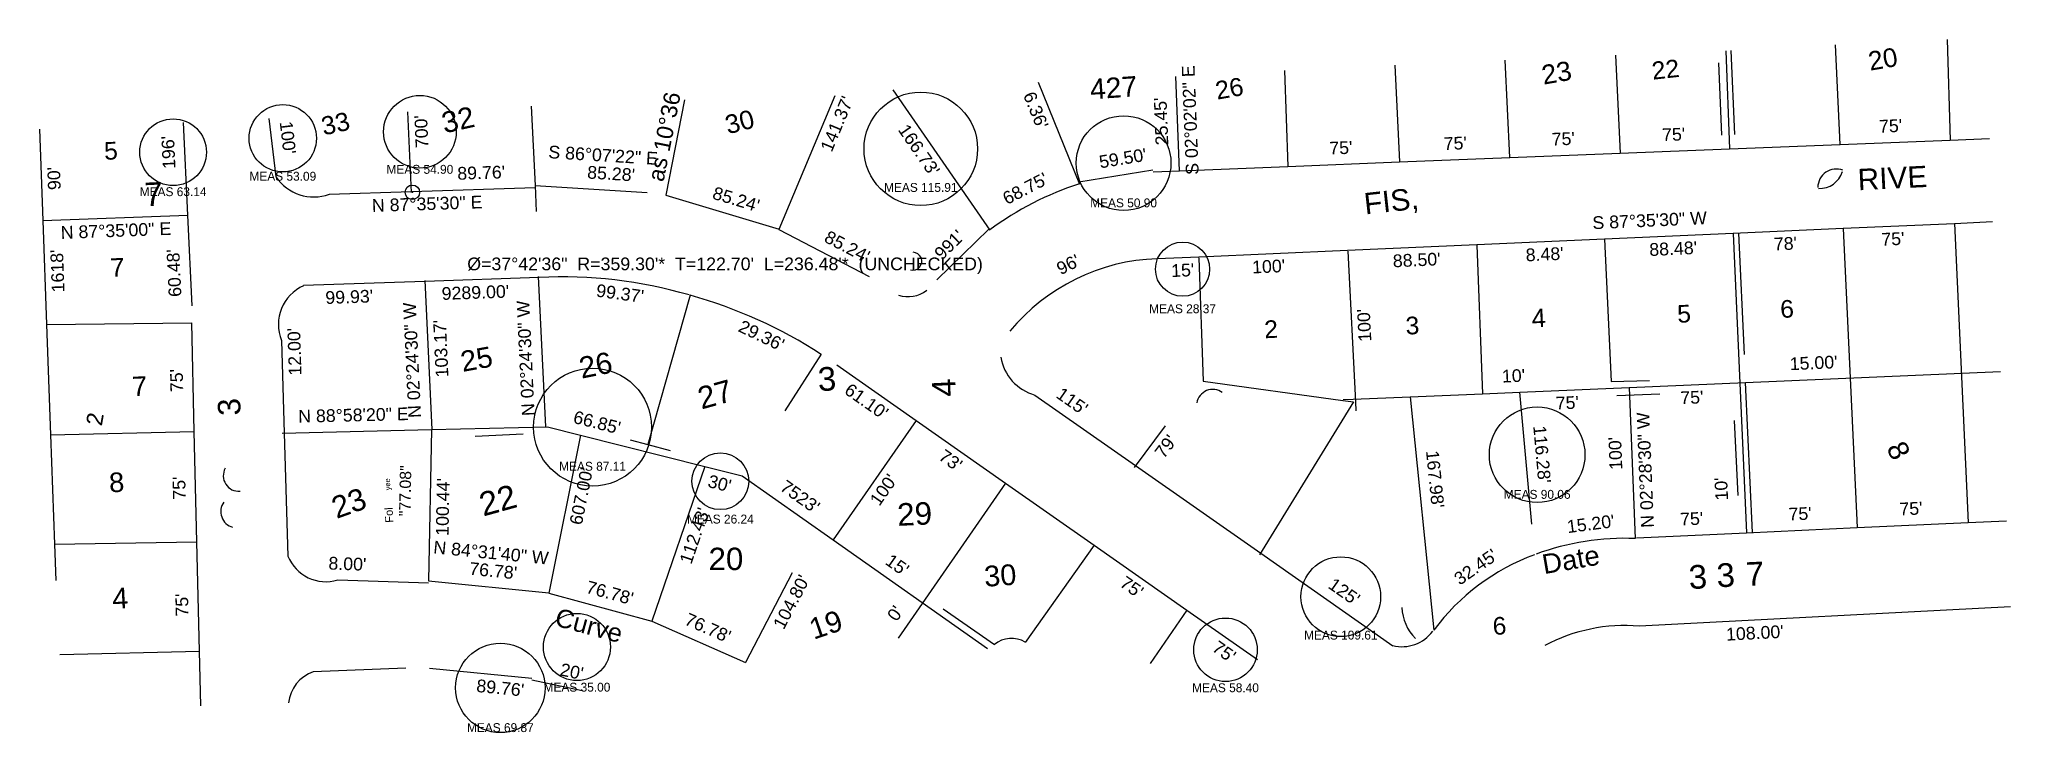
# Model space of a CAD drawing. Header units: feet. Extents: x -4 to 1336, y -43 to 429.
import ezdxf
from ezdxf.enums import TextEntityAlignment as Align

# ---------------------------------------------------------------- set-up
doc = ezdxf.new("R2010")
doc.units = ezdxf.units.FT
doc.header["$MEASUREMENT"] = 0
for name, color, linetype in [('PLAT-CURVE', 4, 'CONTINUOUS'), ('PLAT-LINE', 7, 'CONTINUOUS'), ('PLAT-MON', 1, 'CONTINUOUS'), ('PLAT-QA', 1, 'CONTINUOUS'), ('PLAT-TEXT-BRG', 3, 'CONTINUOUS'), ('PLAT-TEXT-CURVE', 6, 'CONTINUOUS'), ('PLAT-TEXT-DIST', 2, 'CONTINUOUS'), ('PLAT-TEXT-LOTNO', 5, 'CONTINUOUS'), ('PLAT-TEXT-MISC', 9, 'CONTINUOUS'), ('PLAT-TEXT-UNASSOC', 30, 'CONTINUOUS')]:
    doc.layers.add(name, color=color, linetype=linetype)
doc.styles.add('PLAT', font='arial.ttf')

msp = doc.modelspace()

# ---------------------------------------------------------------- linework, layer by layer
at = {"layer": 'PLAT-CURVE'}
for centre, radius, start, end in [((182.3, 352.8), 31.2, -145.794, -70.2185), ((1217.4, 328.2), 12.4, 68.2128, -179.1671), ((1206.1, 343.8), 16.4, -92.2098, -17.7332), ((763.7, 137.3), 202.5, 107.4702, 126.9496), ((589.6, 277.9), 6.08, -105.5002, 88.8547), ((760.4, 143.9), 135.8, 91.9626, 140.5061), ((187, 234.9), 28.8, 113.8184, -157.878), ((351.2, -40.6), 307.9, 73.7339, 92.9022), ((350.8, -58.4), 325.1, 57.1063, 74.4282), ((586.3, 274.6), 20.8, -108.1592, -52.1529), ((1088, 225.8), 18.1, 99.617, 99.617), ((35.3, 197.2), 18.2, 96.7228, 96.7228), ((681.3, 218), 32.3, -170.5185, -105.7786), ((793.5, 179.7), 11, 53.5833, 170.5151), ((131.2, 132), 10.5, 150.7384, -84.9747), ((130.1, 107.7), 11.1, 144.8053, -105.8935), ((1074, -86.9), 176.4, 87.772, 110.0689), ((190.4, 87.7), 27.7, -158.3001, -72.8478), ((1064.1, -62.1), 149.7, 110.2444, 143.4498), ((954, 43.8), 31.9, -177.6852, -135.2169), ((1073.9, -86.4), 116.6, 85.2325, 117.9538), ((656.6, 4), 17.5, 57.8614, 130.8434), ((922.1, 41.9), 26.1, -103.6792, -36.4399), ((189.7, -24.8), 24.7, 108.4228, 174.577)]:
    msp.add_arc(centre, radius, start, end, dxfattribs=at)
at = {"layer": 'PLAT-LINE'}
for p, q in [((1067.4, 418.1), (1070.6, 351.4)), ((1142.5, 421), (1144.9, 354.3)), ((1145.9, 421.1), (1148.4, 364)), ((1220.1, 357.3), (1216.9, 425.1)), ((1292.8, 428.7), (1295, 360.3)), ((770.9, 339.4), (768.5, 403.4)), ((842.3, 407.5), (844.6, 342.4)), ((917.4, 411.1), (920.4, 345.4)), ((995.5, 348.4), (992.4, 414.6)), ((1139.8, 363.6), (1137.6, 412.8)), ((536.5, 390.3), (498.5, 299.4)), ((576.1, 394.5), (642, 299.1)), ((674.9, 399.7), (702.9, 330.4)), ((248.6, 324.7), (246.2, 379.5)), ((330, 383.4), (332.7, 329.4)), ((434.4, 387.7), (421.7, 322.7)), ((-4.3, 367.7), (-2, 305.6)), ((96.6, 309.3), (93.7, 372.3)), ((151.7, 375), (156.5, 335.3)), ((995.5, 348.4), (1070.6, 351.4)), ((1070.6, 351.4), (1144.9, 354.3)), ((1144.9, 354.3), (1220.1, 357.3)), ((1220.1, 357.3), (1295, 360.3)), ((1295, 360.3), (1321.7, 361.4)), ((752.8, 339.9), (702.5, 331.6)), ((752.9, 338.7), (770.9, 339.4)), ((770.9, 339.4), (844.6, 342.4)), ((844.6, 342.4), (920.4, 345.4)), ((920.4, 345.4), (995.5, 348.4)), ((192.8, 323.5), (248.6, 325.3)), ((248.6, 325.3), (332.7, 328.1)), ((332.7, 329.4), (333.5, 311.7)), ((332.7, 329.4), (408.9, 324.7)), ((421.7, 322.7), (498.6, 299.6)), ((-2, 305.6), (96.6, 309.3)), ((99.5, 247.5), (96.6, 309.3)), ((-2, 305.6), (0.6, 234.9)), ((498.5, 299.4), (559.8, 267.4)), ((641.2, 299.7), (606, 265.3)), ((1060, 293.1), (1147.4, 297)), ((1147.4, 297), (1222.1, 300.3)), ((1147.4, 296.7), (1156.4, 93.3)), ((1151, 296.9), (1154.9, 214.5)), ((1222.1, 300.3), (1297.8, 303.6)), ((1222.1, 300.1), (1231.6, 96.8)), ((1297.8, 303.6), (1323.7, 304.8)), ((1297.8, 303.6), (1307.1, 100.2)), ((784.1, 280.9), (885.2, 285.4)), ((885.2, 285.4), (973.2, 289.3)), ((885.3, 284.8), (890.6, 182.3)), ((973.2, 289.3), (1060, 293.1)), ((973.2, 288.8), (976.9, 187.8)), ((1060, 292.8), (1064.5, 196.2)), ((755.7, 279.7), (784.1, 280.9)), ((784.1, 280.2), (787.1, 196.3)), ((257.8, 264.1), (175.3, 261.3)), ((335.6, 266.8), (257.8, 264.1)), ((257.8, 264.8), (262.5, 163.4)), ((334.9, 267.4), (339.7, 165.2)), ((438.1, 254.8), (409.5, 153.2)), ((0.6, 234.9), (99.3, 235.9)), ((0.6, 234.9), (3.3, 159.9)), ((101, 162.1), (99.3, 235.9)), ((160.3, 224.1), (162.2, 161)), ((527.3, 214.6), (502.6, 176.1)), ((537.9, 207.4), (591.8, 169.6)), ((1155.8, 195.5), (1329.2, 203)), ((787.1, 196.3), (882, 183.2)), ((927.8, 185.7), (976.9, 187.8)), ((976.9, 187.8), (1002.4, 188.9)), ((1002.4, 188.9), (1076.7, 192.1)), ((1010.5, 99.2), (1002.4, 188.9)), ((1064.5, 196.2), (1090.5, 196.8)), ((1068.3, 186.6), (1097.6, 187.7)), ((1076.7, 192.1), (1155.8, 195.5)), ((1076.7, 192.1), (1080.8, 89.4)), ((1160.6, 93.5), (1155.8, 195.5)), ((672.5, 186.9), (741, 138.9)), ((889.2, 182.2), (825.3, 78.2)), ((882, 183.2), (889.2, 182.2)), ((882.1, 183.8), (889.1, 184.1)), ((889.1, 184.1), (927.8, 185.7)), ((890.6, 182.3), (890.9, 176.2)), ((927.8, 185.7), (943.8, 27)), ((3.3, 159.9), (101, 162.1)), ((102.8, 87.1), (101, 162.1)), ((160.7, 160.9), (262.3, 163.4)), ((162.2, 161), (164.7, 77.4)), ((262.3, 163.4), (260.3, 60.5)), ((262.3, 163.4), (341.1, 165.2)), ((341.1, 165.2), (363.7, 159.6)), ((591.8, 169.6), (535.4, 88.4)), ((591.8, 169.6), (652.6, 127)), ((761.2, 165.9), (740.2, 137.7)), ((1150.7, 118.5), (1148.3, 169.6)), ((3.3, 159.9), (6, 85.6)), ((324.6, 160.2), (292.1, 158.7)), ((363.7, 159.6), (342, 52.1)), ((363.7, 159.6), (448.2, 138.3)), ((397.4, 156.4), (409.5, 153.2)), ((409.5, 153.2), (424.5, 149.3)), ((448.2, 138.3), (412.1, 33.2)), ((448.2, 138.3), (473.6, 131.9)), ((741, 138.9), (826.2, 79.4)), ((473.6, 131.9), (535.4, 88.4)), ((652.6, 127), (579.6, 21.6)), ((652.6, 127), (712.8, 84.9)), ((1156.4, 93.3), (1231.6, 96.8)), ((1231.6, 96.8), (1307.1, 100.2)), ((1307.1, 100.2), (1333.3, 101.4)), ((6, 85.6), (102.8, 87.1)), ((6, 85.6), (6.9, 60.7)), ((104.5, 12.8), (102.8, 87.1)), ((535.4, 88.4), (640.3, 14.5)), ((712.8, 84.9), (665.9, 18.7)), ((712.8, 84.9), (776, 40.7)), ((1081.6, 89.8), (1156.4, 93.3)), ((826.2, 79.4), (916, 16.5)), ((198.6, 61.2), (260.3, 59.2)), ((260.3, 60.5), (342.1, 52.5)), ((507.6, 66), (475.9, 5.1)), ((342, 52.1), (412.1, 33.1)), ((610.3, 41.6), (645.2, 17.2)), ((776, 40.7), (750.9, 4.3)), ((776, 40.7), (823.9, 7.2)), ((1336, 42.8), (1083.6, 29.8)), ((412.1, 33.2), (475.9, 5.1)), ((9.5, 10.4), (104.5, 12.8)), ((105.4, -24.5), (104.5, 12.8)), ((244.9, 1.1), (181.9, -1.4)), ((261, 1.2), (330.6, -5.7)), ((330.5, -6.8), (364.7, -13.9))]:
    msp.add_line(p, q, dxfattribs=at)
at = {"layer": 'PLAT-MON'}
msp.add_circle((249.3, 324.8), 4.92, dxfattribs=at)
msp.add_point((249.3, 324.8), dxfattribs=at)
at = {"layer": 'PLAT-QA'}
for centre, radius in [((254.4, 365.9), 24.7), ((595, 354.3), 38.6), ((161.2, 361.5), 22.9), ((732.9, 344.6), 32.2), ((86.6, 352), 22.7), ((773, 272.5), 18.4), ((371.8, 165.1), 40.1), ((1014.1, 146.3), 32.5), ((458.7, 128.3), 19.3), ((880.6, 49.8), 27.1), ((361.2, 15.6), 22.8), ((802.2, 13.7), 21.6), ((309.1, -12.2), 30.4)]:
    msp.add_circle(centre, radius, dxfattribs=at)

# ---------------------------------------------------------------- texts
for s, height, p in [('MEAS 53.09', 6.05, (161.2, 338.7)), ('MEAS 54.90', 6.05, (254.4, 343.4)), ('MEAS 63.14', 6.05, (86.6, 328.2)), ('MEAS 115.91', 6.051, (595, 331.1)), ('MEAS 50.90', 6.05, (732.9, 320.6)), ('MEAS 28.37', 6.05, (773, 248.6)), ('MEAS 87.11', 6.05, (371.8, 141.5)), ('MEAS 90.06', 6.05, (1014.1, 122.4)), ('MEAS 26.24', 6.05, (458.7, 105.6)), ('MEAS 109.61', 6.051, (880.6, 26.7)), ('MEAS 35.00', 6.05, (361.2, -8.7)), ('MEAS 58.40', 6.05, (802.2, -9.1)), ('MEAS 69.87', 6.05, (309.1, -36.2))]:
    msp.add_text(s, height=height, dxfattribs=at).set_placement(p, align=Align.TOP_CENTER)
at = {"layer": 'PLAT-TEXT-BRG', "style": 'PLAT'}
for s, rotation, p in [('S 02%%d02\'02" E', 92.226, (773.9, 373.7)), ('N 87%%d35\'30" E', 1.9033, (259.2, 321.3)), ('N 87%%d35\'00" E', 2.1453, (47.6, 303.1)), ('N 02%%d28\'30" W', 92.3119, (1083.3, 135.7))]:
    msp.add_text(s, height=8.644, rotation=rotation, dxfattribs=at).set_placement(p, align=Align.TOP_CENTER)
for s, rotation, p in [('S 86%%d07\'22" E', 356.4539, (378.6, 343.1)), ('S 87%%d35\'30" W', 2.5318, (1090.9, 298.8)), ('N 02%%d24\'30" W', 92.6396, (256, 210.9)), ('N 02%%d24\'30" W', 92.6913, (333.2, 212.2)), ('N 88%%d58\'20" E', 1.3743, (209.4, 166.4)), ('N 84%%d31\'40" W', 354.3855, (302.1, 72.9))]:
    msp.add_text(s, height=8.644, rotation=rotation, dxfattribs=at).set_placement(p, align=Align.BOTTOM_CENTER)
at = {"layer": 'PLAT-TEXT-CURVE', "style": 'PLAT'}
msp.add_text('%%c=37%%d42\'36"  R=359.30\'*  T=122.70\'  L=236.48\'*  (UNCHECKED)', height=8.644, dxfattribs=at).set_placement((461.9, 280.4), align=Align.TOP_CENTER)
at = {"layer": 'PLAT-TEXT-DIST', "style": 'PLAT'}
for s, rotation, p in [("141.37'", 67.3231, (534, 373)), ("6.36'", 292.0449, (677.3, 382.2)), ("700'", 92.4907, (251.1, 365.8)), ("166.73'", 304.6275, (597.4, 356)), ("90'", 92.0937, (1.3, 334)), ("75'", 2.5318, (1255.8, 297.4)), ("1618'", 92.0937, (3.6, 271.1)), ("88.50'", 2.5318, (932, 283.1)), ("8.48'", 2.5318, (1019, 287)), ("88.48'", 2.5318, (1106.4, 290.8)), ("78'", 2.5318, (1182.7, 294.2)), ("15'", 2.5318, (772.9, 276.1)), ("100'", 2.5318, (831.3, 278.7)), ("99.93'", 1.9866, (206.2, 258)), ("9289.00'", 1.9866, (292, 261)), ("99.37'", 352.3468, (391.1, 260.3)), ("100'", 92.9799, (892.2, 234.1)), ("12.00'", 91.7317, (164.8, 216.2)), ("103.17'", 92.6396, (264.3, 218.3)), ("29.36'", 334.4737, (488.6, 231.3)), ("61.10'", 325.012, (560.6, 186.2)), ("75'", 2.4638, (1119.1, 189.6)), ("75'", 2.4638, (1034.4, 186)), ("73'", 325.012, (617.8, 146.1)), ("79'", 53.2569, (758.1, 154.6)), ("607.00'", 78.602, (359.9, 119)), ("100.44'", 88.8535, (265.6, 110.9)), ("30'", 345.8541, (459.3, 131)), ("100'", 55.1974, (566.1, 125)), ("112.43'", 71.0581, (437.1, 92.7)), ("104.80'", 62.4681, (503.2, 48.3)), ("75'", 325.012, (741, 59.9)), ("108.00'", 2.9377, (1161.9, 29.5)), ("75'", 325.012, (803.8, 16)), ("89.76'", 354.3303, (309.5, -7.9))]:
    msp.add_text(s, height=8.64, rotation=rotation, dxfattribs=at).set_placement(p, align=Align.TOP_CENTER)
for s, rotation, p in [("25.45'", 92.226, (765.3, 373.2)), ("196'", 92.6913, (90.3, 352.2)), ("100'", 276.8411, (157.8, 361.1)), ("75'", 2.2849, (958.7, 351.2)), ("75'", 2.2849, (1032.1, 354.2)), ("75'", 2.2849, (1107.2, 357.2)), ("75'", 2.2849, (1254.7, 363)), ("59.50'", 9.3805, (733.5, 341.1)), ("75'", 2.2849, (880.9, 348.1)), ("89.76'", 1.9033, (296.3, 331.2)), ("85.28'", 356.4539, (384, 330.6)), ("68.75'", 27.2804, (669.2, 321.2)), ("85.24'", 343.2891, (467.5, 313.4)), ("85.24'", 332.4578, (541.8, 281.7)), ("991'", 44.372, (619.2, 284.2)), ("60.48'", 92.6913, (94.1, 270.2)), ("96'", 26.546, (698.3, 269.5)), ("75'", 91.341, (95.9, 196.9)), ("10'", 2.4638, (998.3, 193.1)), ("15.00'", 2.4638, (1202.4, 201.9)), ("115'", 325.0182, (694, 177.1)), ("66.85'", 345.8541, (373.2, 161.6)), ("116.28'", 275.1394, (1010.6, 146)), ("167.98'", 275.7697, (937.9, 129)), ("100'", 92.3119, (1074.2, 147.5)), ("75'", 91.341, (97.6, 123.8)), ("7523'", 324.8575, (509, 112.2)), ("10'", 92.6913, (1146.2, 123.4)), ("75'", 2.6365, (1119.5, 95.9)), ("75'", 2.6365, (1193.2, 99.3)), ("75'", 2.6365, (1268.6, 102.8)), ("15.20'", 7.2723, (1051.4, 92.5)), ("32.45'", 34.9059, (976.3, 64.4)), ("8.00'", 358.1073, (204.9, 65.3)), ("76.78'", 354.3855, (303.6, 60.6)), ("15'", 324.8575, (575.1, 65.7)), ("76.78'", 344.8792, (381.8, 45.8)), ("125'", 325.0182, (879, 47.6)), ("75'", 91.341, (99.5, 44.3)), ("0'", 55.2906, (583.3, 34.6)), ("76.78'", 336.2464, (447.5, 22.3)), ("20'", 348.1481, (356.3, -7.8))]:
    msp.add_text(s, height=8.64, rotation=rotation, dxfattribs=at).set_placement(p, align=Align.BOTTOM_CENTER)
at = {"layer": 'PLAT-TEXT-LOTNO', "style": 'PLAT'}
for s, height, rotation, p in [('20', 12.79, 9.8344, (1249.2, 415.4)), ('427', 13.81, 3.9562, (726.1, 395.9)), ('26', 12.27, 10.0837, (804.8, 395.4)), ('23', 13.06, 9.9841, (1027.3, 406.1)), ('22', 12.05, 6.176, (1101.4, 408.3)), ('33', 12.4, 12.5253, (197, 371.5)), ('32', 14.25, 12.358, (280.3, 374.1)), ('30', 12.69, 14.278, (471.8, 372.7)), ('5', 12, 2.6913, (44.3, 353)), ('7', 16.1, 2.6913, (73.3, 323.5)), ('7', 12.6, 2.6913, (48.7, 273.7)), ('4', 12.6, 2.6913, (1015.2, 239.3)), ('5', 12, 2.6913, (1114, 242.2)), ('6', 12, 2.6913, (1184, 245.5)), ('2', 12, 2.6913, (833.2, 231.7)), ('3', 12, 2.6913, (929.3, 234.2)), ('25', 13.95, 10.3816, (292.9, 211.4)), ('26', 14.45, 11.3241, (373.9, 207.3)), ('3', 16.1, 2.6913, (531.2, 197.9)), ('7', 13.3, 2.6913, (63.8, 192.9)), ('27', 15.05, 15.5174, (455.1, 187.4)), ('4', 16, 92.6913, (610.7, 191.9)), ('2', 11, 80.3592, (33.4, 170.6)), ('3', 15.3, 92.6913, (124.7, 178.8)), ('8', 13.8, 295.5914, (1259.9, 149.2)), ('8', 13.3, 2.6913, (48.2, 127.6)), ('23', 14.84, 19.7364, (206.1, 113.5)), ('22', 16.13, 15.5176, (307.4, 115.4)), ('29', 15.29, 2.6913, (590.8, 106.1)), ('20', 15.22, 0.2452, (462.5, 75.5)), ('30', 14.1, 4.0078, (649, 64.3)), ('3', 16.1, 2.6913, (1123.4, 63.3)), ('3', 16.1, 2.6913, (1142.3, 64.5)), ('7', 16.1, 2.6913, (1162.2, 65.4)), ('4', 14, 2.6913, (50.6, 48.8)), ('19', 14.27, 18.6087, (530.4, 30.8)), ('6', 12, 2.6913, (988.5, 30))]:
    msp.add_text(s, height=height, rotation=rotation, dxfattribs=at).set_placement(p, align=Align.MIDDLE_CENTER)
at = {"layer": 'PLAT-TEXT-MISC', "style": 'PLAT'}
for s, height, rotation, p in [('as 10%%d36', 11.09, 78.9367, (420.5, 362.6)), ('RIVE', 14.52, 2.7775, (1255.7, 334.5)), ('FIS,', 14.52, 6.2397, (914.9, 318.9)), ('yee', 3.59, 92.6913, (232.4, 126.2)), ('Fol', 5.39, 92.6913, (233.4, 105.3)), ('Date', 13.31, 9.778, (1037, 75)), ('Curve', 12.46, 344.8792, (369.4, 30.3))]:
    msp.add_text(s, height=height, rotation=rotation, dxfattribs=at).set_placement(p, align=Align.MIDDLE_CENTER)
at = {"layer": 'PLAT-TEXT-UNASSOC', "style": 'PLAT'}
msp.add_text('"77.08"', height=7.73, rotation=88.8535, dxfattribs=at).set_placement((244.4, 121.8), align=Align.MIDDLE_CENTER)

doc.saveas('drawing.dxf')
